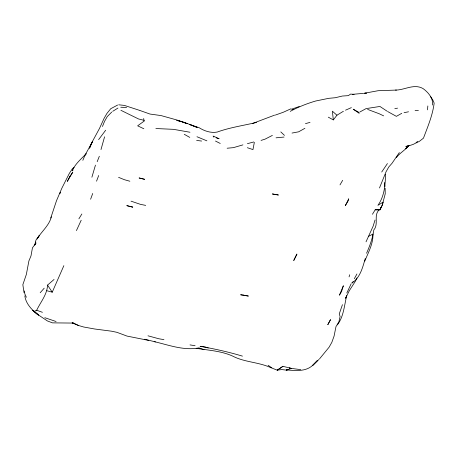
<?xml version="1.0" encoding="UTF-8"?>
<svg xmlns="http://www.w3.org/2000/svg" width="457" height="457" viewBox="0 0 457 457"><rect width="100%" height="100%" fill="white"/><g stroke="black" fill="none" stroke-linecap="round" stroke-linejoin="round"><path stroke-width="0.69" d="M385.137 188.233L385.234 193.814L383.04 202.148L377.905 205.342C384.44 196.316 385.32 185.005 385.514 174.266M427.484 109.851L427.843 105.955M148.788 340.431L127.006 336.084L116.918 332.319L111.497 331.188L94.622 328.989L83.642 326.995L78.421 325.458L73.634 323.076L52.464 322.865L47.437 320.957L37.52 314.353L34.286 311.377L36.703 310.223C40.582 301.991 47.191 294.537 47.545 285.088L54.046 279.473M254.343 142.344L252.961 149.588L247.351 147.708M346.737 295.616C344.252 305.465 343.738 316.598 337.363 324.91M346.829 293.011L351.09 283.917M213.813 136.632L213.693 137.094L213.105 136.066L219.097 138.734L216.395 137.911M104.584 136.797L100.986 149.57M372.444 214.276L375.174 209.803L379.916 209.894L380.772 207.415M50.738 218.04L56.508 200.692L61.838 188.25L69.333 173.397L72.469 168.604L74.125 167.496M375.031 220.011L373.129 226.192L366.023 241.827M91.897 177.213L95.456 165.126M349.068 276.873L349.714 274.766M365.234 258.588C362.624 267.568 360.225 277.65 351.844 283.117L353.221 281.518M342.442 304.682L339.265 313.902L340.105 316.541L338.9 321.808L335.969 326.652L334.096 336.038L331.845 342.327L329.086 347.211L319.546 358.854M35.829 242.021L34.761 245.095L35.932 240.142L39.371 235.424L37.068 238.965C41.536 231.385 49.156 225.655 51.355 216.812M90.606 199.235L92.708 193.482M96.541 181.195L98.683 175.511M366.565 253.229C369.907 245.735 372.672 238.114 373.82 229.951C378.996 223.959 373.238 215.333 379.224 209.723L375.174 209.803M63.86 265.66L52.241 292.189L46.825 290.709M97.187 161.692L99.335 156.26M102.454 126.509L104.499 121.448L107.275 116.564L111.708 112.091M82.831 160.327L84.968 155.289L92.354 141.876L89.526 148.217L91.514 143.138L99.506 128.411L104.059 118.409L106.864 113.53L110.725 108.715L117.632 105.047M379.481 187.987L386.062 171.769L388.821 166.919L392.003 163.326L399.349 152.569M346.509 296.147L345.578 298.267L349.308 290.686L355.5 281.078M81.197 220.228L76.433 230.596M355.786 280.455L356.928 277.953M380.258 209.283L382.572 204.29L383.04 202.148L382.4 204.925L379.916 209.894M364.777 261.107C368.319 252.413 373.312 243.672 372.941 234.058L368.313 236.458M354.335 278.707L356.934 273.977M339.991 184.896L342.664 180.321M387.422 163.56L381.721 172.009M78.89 218.823L81.866 213.99M60.57 192.328L59.873 193.328L60.667 192.248M98.621 139.625L105.664 130.228M36.04 243.101L32.464 247.785L30.985 255.92L28.888 260.97L26.357 274.406L22.85 284.671L23.998 292.566M333.319 119.905L336.929 115.233L332.388 111.182L333.319 119.905L328.303 117.158M84.968 155.289L86.196 153.826M40.182 292.76L44.198 288.184M405.673 146.571C409.701 145.275 414.716 144.875 417.584 141.379M396.35 157.608C399.892 152.769 405.285 150.193 408.878 145.492M86.036 153.855C80.975 159.15 75.114 164.012 72.143 170.895L73.131 169.918M408.621 145.783L405.559 148.742L408.935 145.457L406.324 146.349M319.02 359.396L312.748 365.303C305.476 371.987 295.405 370.547 286.436 369.93M282.929 366.331L277.256 370.176L282.929 366.331L291.412 368.411L300.689 369.639M112.702 111.331L117.957 108.058M337.003 115.175L343.418 111.262M401.766 113.313L396.379 116.358L387.656 111.531M304.91 128.291L298.644 131.816L292.029 133.056M359.882 111.988L366.051 108.617L379.933 106.458L386.982 111.12M290.218 111.365C298.284 106.989 306.881 103.59 315.684 101.008L328.754 98.324L335.324 97.724L341.71 96.176M272.383 135.403L265.031 139.162L261.05 140.408M416.184 142.898L419.417 141.322L423.473 138.145C427.729 126.703 432.682 115.284 434.15 103.065L432.722 99.786L430.357 96.273M345.503 110.2L351.347 107.641M252.253 123.596L274.623 115.124M277.256 370.176L281.661 369.576L286.625 370.124L291.412 368.411L289.361 367.914L290.344 368.719M242.918 144.869L233.424 147.645L227.14 148.228M275.331 115.078L283.243 112.279L290.783 108.863L293.331 109.68M292.309 108.943L299.249 106.532M286.625 370.124L287.099 369.987L286.482 369.827M256.566 122.425C243.404 125.544 229.94 127.452 217.132 132.073C210.694 133.227 204.37 131.01 198.978 127.623C191.46 125.298 184.188 122.019 176.516 120.271M305.47 123.636L310.012 122.385M247.42 143.664L253.772 141.967M366.451 93.154L364.48 93.234L378.11 90.715L396.413 90.075C405.325 89.686 414.402 83.482 423.119 88.629C428.346 92.451 433.207 98.129 432.613 105.036M404.068 112.679L408.529 111.788M394.825 108.663L397.561 108.149M352.307 94.342L363.629 93.359M276.045 137.825L284.014 137.054M342.156 96.056L348.36 95.639L350.588 94.068L354.095 94.382M364.863 93.217L366.268 93.159M415.093 110.657L418.389 110.628M395.528 90.058L396.413 90.075M196.139 348.28C209.203 350.473 222.873 350.936 234.909 357.191C246.62 362.435 259.879 362.361 271.487 367.976M208.243 348.023L205.387 347.04L200.08 346.297C214.333 348.805 228.5 351.941 242.444 356.129M120.762 107.229L126.606 107.532M155.866 128.531L173.443 129.331L189.958 132.239M118.694 104.796L124.378 105.413L139.819 110.445M196.636 140.436L201.628 141.047M190.009 344.909L195.093 345.709M163.954 339.637L158.83 338.763L147.999 335.809M72.24 322.819L73.634 323.076M145.68 205.387L140.482 204.359L131.039 201.166M155.454 341.91L144.766 339.248M143.846 128.765L137.648 125.818L144.441 120.882L143.984 120.305L138.597 118.986L127.103 113.365M177.927 120.739L182.075 121.728L187.107 123.63L176.95 120.008L161.07 115.581L149.987 114.05L140.082 110.548M154.175 341.625C168.804 345.029 183.845 350.856 198.966 347.88L204.033 349.725M129.857 181.235L124.413 179.704L118.569 177.345M56.074 321.511L44.826 317.701M367.628 109.4L379.121 113.719L383.64 115.861M206.89 140.842L196.973 136.74M36.703 310.223L42.41 312.308M277.57 370.284L272.555 368.348L268.105 365.28M72.166 322.945L78.421 325.458M120.916 110.303L126.635 113.119M215.481 141.047L220.251 143.469M359.105 112.473L353.232 109.194L359.202 113.347M184.257 134.301L189.798 137.403M37.52 314.353C31.636 309.737 25.809 303.568 24.827 295.862M280.792 131.907L284.454 135.375M47.545 285.088L52.241 292.189M26.369 297.261L24.838 293.954L24.37 290.909M143.681 118.477L143.984 120.305M384.331 182.469L384.925 186.53M343.316 285.882L341.482 291.697L339.42 295.182L343.316 285.882M348.708 198.926L347.897 201.348L345.315 205.65L348.708 198.926M327.84 324.647L330.462 319.74L327.84 324.647M296.884 254.143L293.777 260.45L296.884 254.143M69.83 176.453L67.305 181.395L72.772 172.186L69.83 176.453M317.249 360.693L312.845 365.234L317.249 360.693M243.547 295.136L240.616 294.776L248.385 296.067L243.547 295.136M278.307 194.996L272.452 193.974L278.307 194.996M144.549 179.298L139.174 177.984L144.549 179.298M132.153 206.975L126.8 205.633L132.764 207.152L132.153 206.975M192.18 125.452L189.415 124.413L197.167 127.452L192.18 125.452M38.422 315.062L32.727 310.246L38.422 315.062"/></g></svg>
